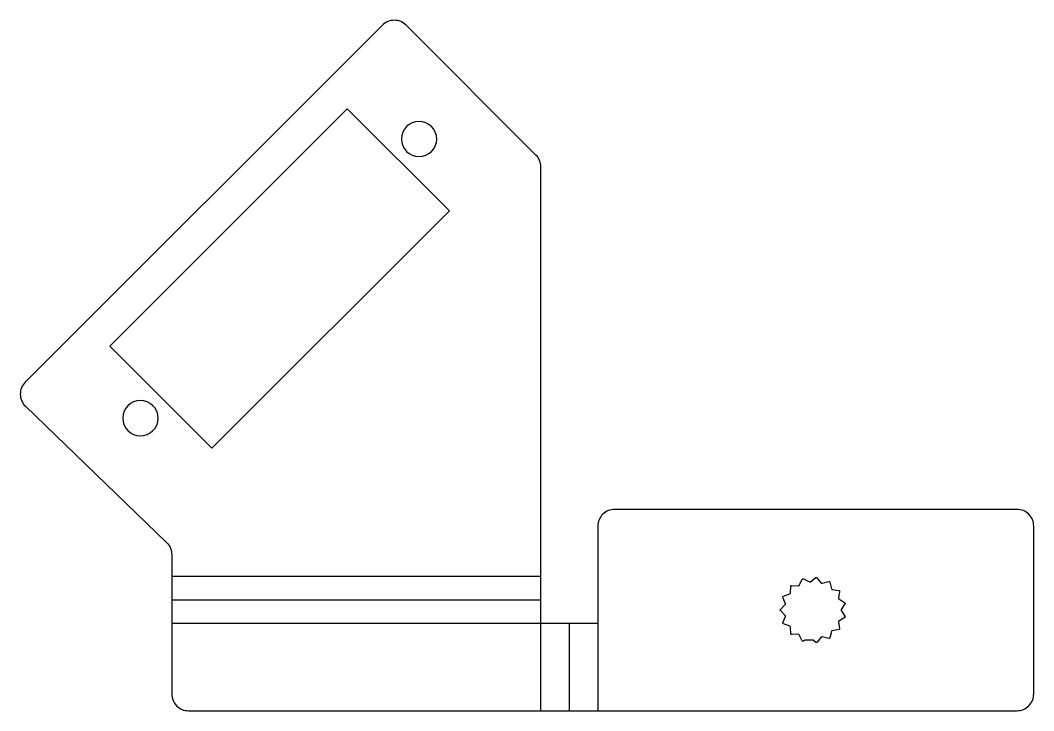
# Model space of a CAD drawing. Header units: millimetres. Extents: x -10 to 50.4, y 0 to 41.1.
import ezdxf

# ---------------------------------------------------------------- set-up
doc = ezdxf.new("R2010")
doc.units = ezdxf.units.MM

msp = doc.modelspace()

# ---------------------------------------------------------------- linework, layer by layer
at = {"layer": 'BEND'}
for p, q in [((-1, 6.612), (20.993, 6.612)), ((22.689, 0), (22.689, 5.198))]:
    msp.add_line(p, q, dxfattribs=at)
at = {"layer": 'BEND_EXTENT'}
for p, q in [((-1, 8.025), (20.993, 8.025)), ((20.993, 5.198), (-1, 5.198)), ((20.993, 0), (20.993, 5.198)), ((24.386, 5.198), (24.386, 0))]:
    msp.add_line(p, q, dxfattribs=at)
at = {"layer": 'INTERIOR_PROFILES'}
msp.add_lwpolyline([(9.457, 35.87), (15.538, 29.789), (1.396, 15.647), (-4.685, 21.728)], close=True, dxfattribs=at)
msp.add_lwpolyline([(35.928, 4.535, -0.414214), (35.875, 4.582), (35.854, 4.989, 0.296213), (35.822, 5.033), (35.442, 5.179, -0.414214), (35.413, 5.243), (35.559, 5.623, 0.296213), (35.548, 5.677), (35.26, 5.965, -0.414214), (35.26, 6.035), (35.548, 6.323, 0.296213), (35.559, 6.377), (35.413, 6.757, -0.414214), (35.442, 6.821), (35.822, 6.967, 0.296213), (35.854, 7.011), (35.875, 7.418, -0.414214), (35.928, 7.465), (36.334, 7.444, 0.296213), (36.382, 7.471), (36.566, 7.834, -0.414214), (36.634, 7.856), (36.996, 7.671, 0.296213), (37.051, 7.676), (37.367, 7.933, -0.414214), (37.437, 7.925), (37.694, 7.609, 0.296213), (37.745, 7.592), (38.139, 7.697, -0.414214), (38.2, 7.662), (38.305, 7.269, 0.296213), (38.346, 7.232), (38.748, 7.169, -0.414214), (38.789, 7.111), (38.726, 6.709, 0.296213), (38.748, 6.66), (39.089, 6.438, -0.414214), (39.104, 6.369), (38.882, 6.027, 0.296213), (38.882, 5.973), (39.104, 5.631, -0.414214), (39.089, 5.562), (38.748, 5.34, 0.296213), (38.726, 5.291), (38.789, 4.889, -0.414214), (38.748, 4.831), (38.346, 4.768, 0.296213), (38.305, 4.731), (38.2, 4.338, -0.414214), (38.139, 4.303), (37.745, 4.408, 0.296213), (37.694, 4.391), (37.437, 4.075, -0.414214), (37.367, 4.067), (37.206, 4.198), (36.739, 4.198), (36.634, 4.144, -0.414214), (36.566, 4.166), (36.382, 4.529, 0.296213), (36.334, 4.556)], format="xyb", close=True, dxfattribs=at)
at = {"layer": 'INTERIOR_PROFILES', "extrusion": (0, 0, -1)}
for centre in [(-13.735, 34.067), (2.865, 17.432)]:
    msp.add_circle(centre, 1.05, dxfattribs=at)
at = {"layer": 'OUTER_PROFILES'}
msp.add_lwpolyline([(24.386, 5.198), (20.993, 5.198), (20.993, 32.405, 0.198912), (20.7, 33.112), (12.963, 40.849, 0.414214), (11.549, 40.849), (-9.73, 19.57, 0.419299), (-9.718, 18.144), (-1.305, 10.018, -0.20342), (-1, 9.299), (-1, 1, 0.414214), (0, 0), (49.352, 0, 0.414214), (50.352, 1), (50.352, 11, 0.414214), (49.352, 12), (25.386, 12, 0.414214), (24.386, 11)], format="xyb", close=True, dxfattribs=at)

doc.saveas('drawing.dxf')
